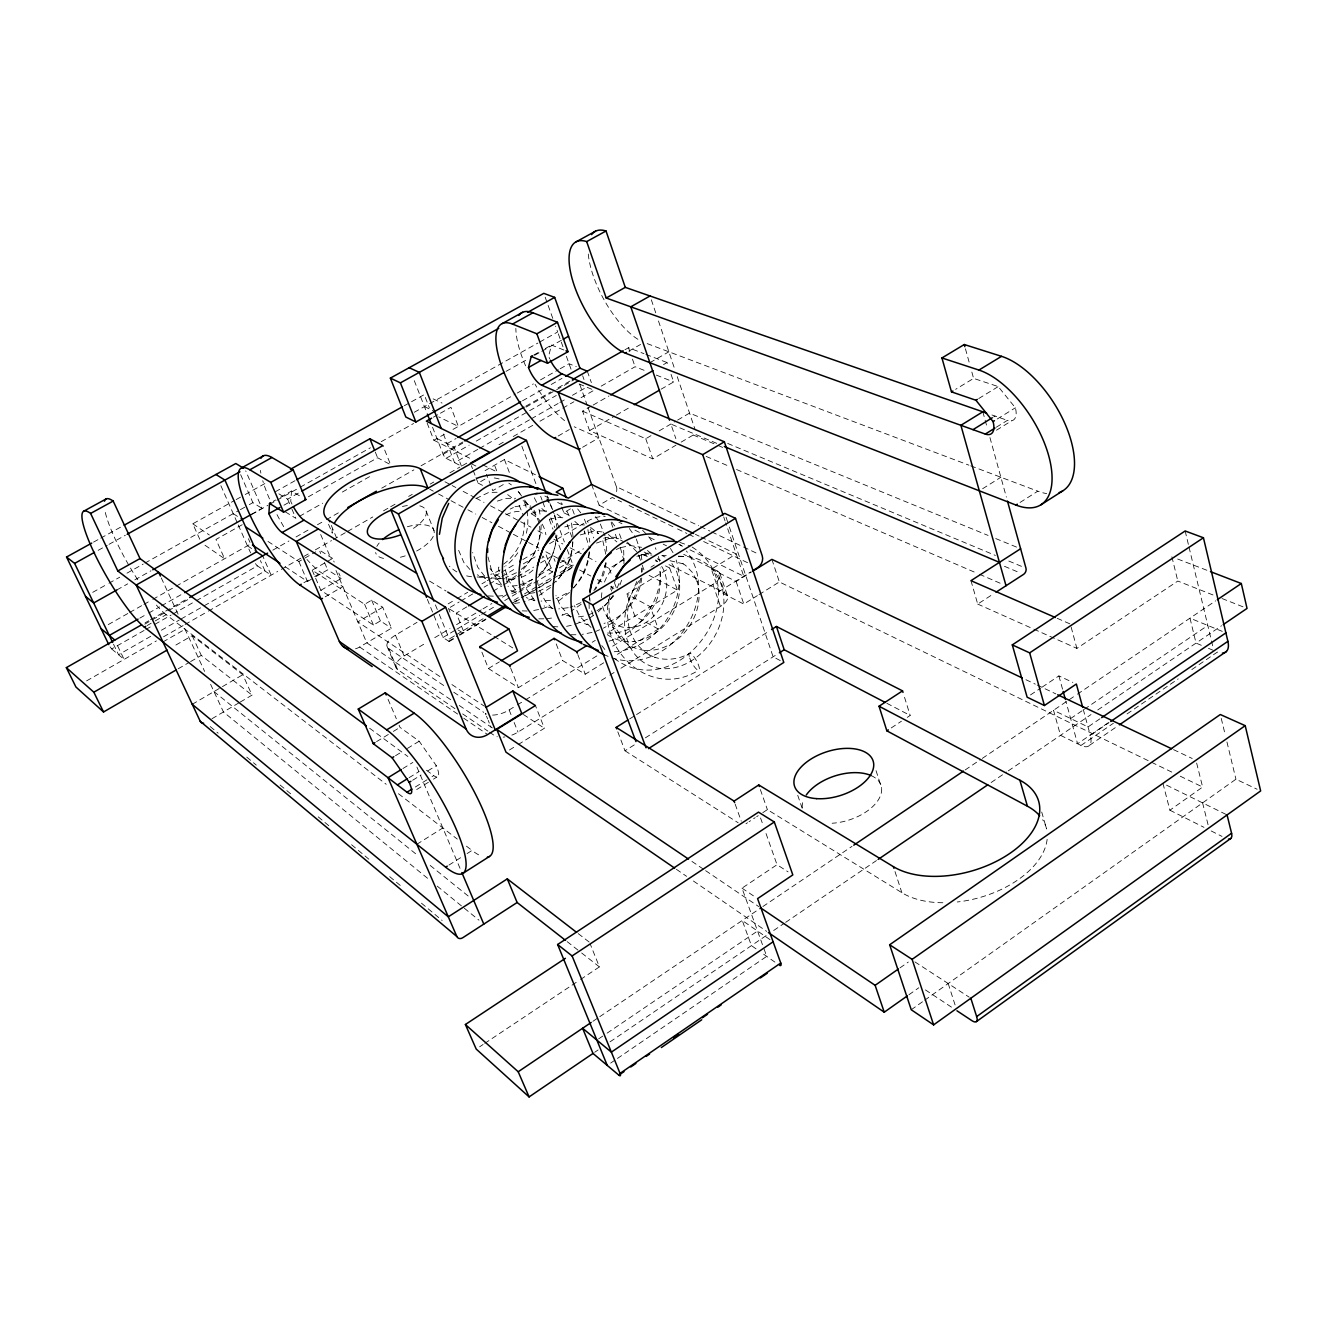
<?xml version="1.0" encoding="UTF-8"?>
<svg xmlns="http://www.w3.org/2000/svg" width="1327" height="1327" viewBox="0 0 1327 1327"><rect width="100%" height="100%" fill="white"/><g stroke="black" fill="none" stroke-linecap="round" stroke-linejoin="round"><path stroke-width="0.75" stroke-dasharray="5 3.75" d="M572.435 541.88C572.999 558.053 565.236 574.077 552.563 584.079M623.989 563.992L623.64 548.267M541.151 524.911C541.018 543.058 532.79 560.757 519.471 572.999M291.99 504.061A17.301 4.412 60.1 0 1 290.746 501.357L291.542 491.04L302.241 497.443M572.899 541.88C572.07 556.61 565.7 570.726 556.129 581.856M589.171 552.414C588.674 566.563 581.972 580.214 571.406 589.603M589.271 599.986L589.636 596.42M608.745 599.406L609.358 616.126L613.472 628.417L612.825 627.273L616.607 633.891L615.877 632.614C622.429 642.467 633.327 649.285 645.171 650.462L643.495 650.296C678.678 653.382 707.291 613.887 696.94 581.027L697.654 582.818L692.827 572.899L685.561 565.352L681.182 562.648L683.339 563.842L670.069 560.724M641.654 572.368L642.086 568.387M556.909 535.179C555.681 551.004 548.598 566.131 537.568 577.51M589.354 551.7C587.662 566.314 580.994 580.264 570.842 590.88M606.223 562.98L603.636 574.707L595.475 589.47M609.873 596.321C594.562 647.294 649.567 700.772 698.45 670.351M641.77 577.958C639.365 598.676 624.304 617.735 604.017 623.408M605.742 562.631L601.844 576.266L593.882 590.714M640.742 578.34C636.612 599.439 622.479 618.332 603.337 628.169M563.875 350.013L551.534 345.053L548.615 356.167L547.371 356.863M611.365 591.145L615.114 581.11M610.586 589.354L611.697 586.136M619.925 584.942L622.031 579.003M617.155 587.977L620.273 580.48M636.794 581.475L628.832 600.633L627.323 614.434L629.031 627.936L628.849 626.991C631.901 638.901 639.581 649.766 650.595 655.521L649.052 654.858L656.036 657.844L654.493 657.18C666.187 661.128 679.242 659.187 689.924 653.266M613.174 595.143L608.38 601.828L598.228 611.913M613.688 595.989L605.129 605.311L594.828 612.195M538.895 574.89L546.956 565.783L552.712 555.018L555.764 543.407L555.615 544.252L555.864 534.847M614.268 651.739C657.313 649.085 689.426 600.832 676.156 559.994M521.212 569.399C534.217 558.916 541.897 541.598 539.409 524.911M569.499 592.389L556.859 602.309M516.435 575.454L506.781 582.006M503.53 564.157C517.712 554.056 526.106 536.141 523.933 518.757M550.523 587.479L537.617 596.47M581.193 604.266L571.091 611.166M911.251 1009.747L923.011 1001.404M924.687 1000.21L1235.935 779.214L1257.117 789.25M908.912 994.769L918.782 987.786M1162.966 783.394L1169.883 810.2L1202.627 787.044L1195.942 760.255M531.646 582.852L518.21 591.096L510.928 593.832M899.988 967.881L908.282 962.075M550.921 585.207L536.838 592.207M610.652 1063.093L615.745 1059.609M617.437 1058.448L766.724 956.352L763.191 946.615M1108.227 722.767L1077.574 743.734L1065.83 701.104M1099.934 718.803L1088.024 726.931L1053.538 710.293L1060.505 735.324L1081.007 745.442A21.249 9.505 54.4 0 0 1090.33 735.407L1109.007 722.634M1081.007 745.442L1113.403 723.265M1127.038 713.926L1178.177 678.91M1191.828 669.571L1217.39 652.055A20.734 10.5 53.5 0 0 1218.667 652.536M1089.484 745.343L1117.716 726.002M475.995 498.521L488.784 492.433L500.08 492.201M598.56 1038.925L605.411 1034.28M607.119 1033.136L757.551 931.04M1070.64 718.537L1082.633 710.393M1084.341 709.232L1207.786 625.448M594.695 1052.278L598.112 1049.956M610.038 1041.844L766.84 935.137M773.691 930.476L783.975 923.492M785.684 922.331L876.434 860.576M991.136 782.515L1006.546 772.032M1008.271 770.871L1091.01 714.573M1097.777 709.962L1221.537 625.747M589.968 617.801L593.335 615.529M592.904 1021.309L598.062 1017.826M599.771 1016.664L761.167 907.701M762.876 906.54L852.034 846.344M965.177 769.942L980.603 759.525M982.328 758.38L1075.699 695.315M1077.408 694.17L1215.648 600.832M762.478 944.658L742.009 888.161L777.025 864.706L788.072 871.856M1030.465 694.95L1040.501 688.232M1042.176 687.104L1058.896 675.907L1072.863 682.393M479.644 1046.804L483.061 1044.515M484.77 1043.37L570.328 986.293M572.053 985.148L578.887 980.587M580.596 979.442L599.422 966.885L590.299 944.227M1033.849 629.164L1076.877 648.389L1177.812 581.06L1214.338 595.491M745.973 823.752L747.499 822.723M749.042 821.728L750.568 820.716M753.636 818.693L755.163 817.681M756.689 816.669L758.231 815.657M762.809 812.638L767.388 809.619L901.879 892.706A83.336 49.232 -15.7 0 0 944.575 902.742M891.23 727.942L901.448 721.208M907.27 717.376L910.173 715.452L903.488 693.955M970.966 580.679L977.717 604.084L992.696 594.363M650.927 567.176L654.311 565.02M617.818 731.824L624.984 750.783L636.628 743.402M645.386 737.845L777.97 653.713M448.941 865.088L462.144 856.711M467.087 853.576L472.014 850.441A86.62 21.597 58.4 0 0 481.933 856.346M1020.065 502.452L1037.797 491.189A78.691 39.18 57.6 0 0 1046.671 493.561M416.877 844.271L442.836 827.948M982.627 488.718L1000.89 477.239M629.612 718.935L634.804 715.668M636.545 714.573L769.444 630.872M509.468 749.987L516.452 745.641M518.21 744.563L544.385 728.258L535.428 705.533M700.971 537.02L736.203 553.94L711.388 569.167L719.068 591.51L743.817 604.067L757.352 595.641M759.044 594.579L779.364 581.939L1172.786 772.579M415.351 786.994L427.062 779.745M432.071 776.643L433.73 775.615A21.564 5.358 58.5 0 0 436.284 765.646L419.183 741.212L400.008 727.362L399.095 725.222M996.361 427.194L1007.409 420.36A19.606 9.737 58 0 0 1015.371 407.804L998.236 386.588L973.603 378.394L955.639 389.325M416.711 789.532L430.13 781.221M433.481 779.148L436.815 777.075M996.461 430.213L1011.672 420.775M511.874 735.108A18.23 9.14 -22 0 0 517.994 732.106L608.23 676.106M609.823 675.128L614.567 672.175M620.92 668.244L720.478 606.439A17.633 8.576 -19 0 0 724.774 592.887L717.26 570.975L683.704 554.338M409.098 777.688L419.083 771.534M993.674 416.91L995.034 416.064M412.631 780.259L421.09 775.034M427.858 770.854L436.284 765.646M997.257 419L1015.371 407.804M556.229 643.943L562.598 660.547L585.257 674.216L603.685 662.82M617.437 654.327L658.325 629.064L650.247 606.671L626.825 594.065L669.654 567.989L677.45 590.084L609.11 631.917M719.068 591.51L750.734 571.937M711.388 569.167L736.153 581.458L751.464 571.987M402.91 768.532L412.846 762.428M492.582 715.104A18.313 9.04 -22 0 0 509.153 709.962L515.705 705.914M517.348 704.902L522.274 701.867M525.558 699.86L598.344 654.991M612.709 646.149L712.881 584.411A17.715 8.46 -19.1 0 0 717.26 570.975M395.529 755.693L402.313 751.546M407.372 748.445L419.183 741.212M978.729 398.548L998.236 386.588M481.883 652.154L488.436 668.509L518.409 687.668L562.598 660.547M592.19 642.285L595.276 640.394M376.603 741.611L388.33 734.478M393.339 731.426L400.008 727.362M532.459 579.65L519.056 585.323M488.436 668.509L499.383 661.874M604.283 565.866L609.275 568.487L626.842 557.887M427.36 599.34L442.953 637.524L448.758 641.223A4.246 1.178 59.1 0 0 449.289 638.984L454.531 635.849M456.272 634.804L485.997 616.989M513.98 600.219L522.722 594.994M524.48 593.932L536.722 586.6M538.463 585.555L550.705 578.224M567.226 549.577L572.949 564.904L559.447 572.982A4.163 1.36 59.1 0 1 558.7 575.321M448.758 641.223L457.467 635.998M459.225 634.953L485.815 618.996M512.487 603.022L519.587 598.759M521.362 597.697L533.802 590.233M535.594 589.171L551.584 579.584M553.359 578.522L572.169 567.243L565.999 563.909L563.826 558.12M449.372 641.439L456.355 637.242M459.839 635.152L485.881 619.543M515.125 602.01L523.667 596.885M525.376 595.856L535.627 589.719M539.027 587.679L550.887 580.579M559.364 575.487L572.849 567.409M454.945 708.651L397.519 669.505A17.069 7.979 -22.7 0 1 404.121 655.969L425.602 643.147M434.758 637.673L449.953 628.583M456.521 624.669L481.286 609.873M483.061 608.811L491.902 603.52M502.502 597.183L509.585 592.953M511.359 591.908L520.201 586.617M521.959 585.555L532.575 579.219M539.641 574.989L554.371 566.198M560.226 562.698L583.565 548.748M442.953 637.524L455.128 630.242M456.853 629.197L479.893 615.413M481.668 614.351L495.85 605.875M504.708 600.567L517.115 593.152M518.89 592.091L552.563 571.937L545.414 553.06M559.281 567.923L565.999 563.909M450.218 607.318L459.142 602.01M460.917 600.965L473.391 593.551M484.09 587.181L487.656 585.074M489.431 584.013L500.13 577.66M501.921 576.598L516.17 568.122M523.302 563.892L535.776 556.477M466.772 606.887L456.239 613.157L463.272 630.607A4.23 1.194 59.1 0 1 462.708 632.863L458.329 630.109M493.146 591.178L501.921 585.953M503.679 584.908L515.987 577.577M517.746 576.532L533.554 567.11M540.587 562.913L552.895 555.598L555.068 561.387M355.503 648.787A17.085 14.614 -54.9 0 0 359.65 647.012L391.482 628.169L382.723 607.252L371.676 600.152L364.626 604.283L312.177 570.179L325.795 562.349M591.61 484.471L599.14 505.239L612.294 497.459L621.617 501.954M397.519 669.505L388.728 648.604A17.151 7.879 -22.6 0 1 395.413 635.169L417.026 622.346M448.128 603.885L455.244 599.655M457.019 598.61L467.701 592.273M481.933 583.83L485.483 581.707M487.274 580.662L499.715 573.264M501.49 572.219L515.722 563.776M522.838 559.546L538.862 550.042M549.494 543.738L587.579 521.129A16.571 7.431 -20.1 0 1 605.212 516.435M566.646 593.285L556.113 598.676M312.177 570.179L320.835 590.299L373.401 625.05L380.401 620.92L391.482 628.169M561.736 507.113L563.826 512.753L570.411 508.855M382.723 607.252L357.842 621.882L441.659 677.732M211.988 718.72L238.595 703.045M240.27 702.049L252.047 695.116L242.758 674.73L192.166 635.683L174.285 645.95M591.378 406.095L582.57 411.154L589.57 430.612L652.768 458.86L675.957 445.192M681.182 442.107L693.241 435.007A3.915 3.168 -67 0 0 695.099 432.735M192.249 704.305L220.763 687.602M222.455 686.623L242.758 674.73M582.57 411.154L645.768 438.739L652.453 434.808M659.154 430.893L675.957 421.057M677.649 420.062L689.542 413.095L988.084 535.428M325.215 596.818L342.83 586.584L321.3 572.65A68.622 17.334 60.1 0 1 306.968 559.463M582.636 447.265L598.875 437.827L574.209 426.763M178.183 668.775L188.849 662.604M190.624 661.576L201.289 655.389L252.047 695.116M589.57 430.612L614.6 416.114M616.392 415.086L630.707 406.808M661.111 389.193L673.635 381.944L670.998 374.197M320.835 590.299L341.155 578.522L338.833 573.048M503.265 484.587L492.765 490.658L486.478 474.303M303.916 582.686L310.618 578.821M314.632 576.499L321.3 572.65M558.169 436.019L569.283 429.6M285.123 566.695L307.499 581.491L314.217 577.61M315.892 576.648L327.653 569.864L341.155 578.522M475.978 477.67L478.068 483.078L486.76 478.068M593.136 405.083L608.977 395.96M663.55 364.577L667.066 362.553L668.377 366.434M327.504 561.371L332.613 558.418L334.172 562.084M485.068 470.654L504.426 459.524L535.428 474.767M86.62 680.867L156.387 640.908M163.569 636.794L183.292 625.498L204.64 671.412M185.083 624.47L206.597 612.145M208.405 611.117L277.691 571.439M281.274 569.383L308.196 553.973M315.362 549.859L331.518 540.603M333.309 539.575L345.866 532.392M347.657 531.364L372.771 516.966M383.536 510.812L388.927 507.727M390.719 506.698L396.093 503.613M408.65 496.414L412.249 494.374M430.18 484.09L433.78 482.033M449.919 472.794L459.922 467.054M432.536 427.228L443.152 454.298A3.699 1.145 60.2 0 0 446.071 458.313L461.464 466.175L468.597 462.078M498.935 444.711L506.068 440.63M513.217 436.533L532.84 425.287M539.973 421.206L573.878 401.782M581.027 397.702L594.065 390.221L577.61 383.321M601.197 386.14L635.086 366.733L646.647 371.295M267.971 541.449L298.874 561.537L315.76 551.85M162.939 641.953L185.083 629.247M649.882 362.686L668.874 351.788M147.081 625.564L151.178 623.226M155.276 620.887L166.19 614.683L386.207 784.29M628.849 351.124L640.593 344.439M110.058 646.879L111.684 648.953L144.062 630.491M145.87 629.462L153.053 625.365M154.861 624.337L171.05 615.114M172.842 614.086L194.439 601.778M196.23 600.749L257.388 565.883L271.156 575.172L262.696 555.913M446.071 458.313L469.177 445.142M476.293 441.078L527.847 411.685M529.622 410.673L556.278 395.479M150.697 636.346L118.551 654.725L113.508 644.209M161.413 630.225L179.278 620.024M181.069 618.996L202.5 606.754M204.275 605.726L265.002 571.025L260.391 560.558M477.803 449.389L454.58 462.659L442.72 432.27M479.578 448.377L529.573 419.796M531.364 418.768L558.136 403.474M559.928 402.446L565.285 399.377M572.418 395.297L586.716 387.136M139.816 618.117L146.998 614.036M148.79 613.024L159.572 606.903M161.363 605.875L182.91 593.65M447.133 443.6L456.106 438.507M522.523 400.787L542.262 389.591M551.236 384.482L562.001 378.377M145.107 622.811L148.674 620.787M150.449 619.775L187.87 598.494M272.831 550.141L288.904 541.001M296.037 536.937L310.319 528.809M317.468 524.746L324.617 520.682M326.392 519.653L340.674 511.525M381.745 488.154L413.891 469.874M421.041 465.81L462.974 441.941M525.757 406.211L550.871 391.929M558.037 387.832L570.593 380.7M624.934 349.764L628.534 347.724L643.943 353.662M144.759 624.154L166.339 611.863M168.147 610.835L189.728 598.543M443.152 454.298L462.974 443.019M526.039 407.124L554.868 390.702M556.66 389.69L574.691 379.422M108.233 624.602L127.856 613.489M129.648 612.477L142.138 605.411M143.93 604.399L151.062 600.351M152.854 599.34L174.268 587.214M176.06 586.202L250.703 543.954L248.381 538.696M299.454 516.336L322.693 503.182M342.366 492.052L372.754 474.85M427.128 423.048L433.879 440.232L444.363 434.294M453.021 429.401L515.49 394.036M517.281 393.024L533.338 383.934M540.487 379.887L558.335 369.785M560.127 368.773L569.051 363.714L576.316 366.7M283.928 505.205L290.746 501.357M308.411 496.762L377.598 457.749L390.619 464.732L382.889 445.59M273.196 501.357L275.651 499.98M280.544 497.227L291.542 491.04M533.786 355.022L541.399 350.743M545.198 348.603L551.534 345.053M116.942 589.901L127.691 583.863M134.856 579.849L150.963 570.792M251.284 514.445L262.049 508.39L245.727 470.903M506.035 371.361L527.466 359.318M534.615 355.304L539.973 352.302M541.764 351.29L561.404 340.259M251.699 514.445L267.888 505.355M269.68 504.343L275.071 501.307M276.879 500.296L298.459 488.17M300.267 487.158L370.415 447.763M381.197 441.692L413.576 423.512M242.227 524.712L215.969 539.475L224.595 558.717L202.998 543.871M278.886 493.843L287.644 499.168L298.426 493.097M433.398 417.192L438.673 414.223M440.431 413.228L450.964 407.306L458.346 426.382L438.706 416.877M92.724 592.34L107.139 584.262M108.947 583.25L119.745 577.195M126.961 573.164L143.167 564.091M144.975 563.079L238.595 510.646M240.386 509.651L247.519 505.653M249.31 504.658L252.876 502.651L262.049 508.39M414.273 412.266L537.85 343.063M539.658 342.067L557.655 331.982L555.582 326.177M275.369 491.72L294.992 480.739M199.78 539.293L192.78 523.8L234.365 500.578M236.173 499.582L243.405 495.535M245.213 494.523L266.909 482.414M404.32 405.73L409.744 402.711M411.552 401.699L424.209 394.633L429.351 407.771M596.486 543.091L610.453 538.049L608.347 538.48L618.614 538.696M93.553 542.113L98.944 539.127M100.752 538.132L122.349 526.205M98.165 550.34L107.222 545.331M109.03 544.319L125.319 535.295M516.452 572.717L506.068 577.394M587.529 619.145L574.425 624.652L566.596 626.327M580.977 602.64L570.129 607.302M510.149 509.087L513.383 507.528M580.281 534.93L594.098 530.999L602.159 531.945M616.192 549.544L621.467 547.106L619.759 547.819L630.292 545.546L641.538 547.321M533.338 598.411L524.082 601.712M561.968 615.429L569.349 612.195M595.856 631.37L599.588 629.761M589.221 614.567L592.97 612.991M497.376 501.092L505.819 498.371L515.705 498.272M531.148 513.433L539.608 510.878L547.802 511.011M564.721 526.935L573.264 524.447L584.51 524.961M636.827 556.278L647.46 553.177L653.863 553.094M542.428 608.678L549.809 605.975M609.027 641.14C640.178 632.365 662.555 600.119 660.265 567.906M514.992 506.732L530.07 504.277M549.312 519.305L557.722 517.414L566.032 517.994M591.991 632.448L582.238 634.356M538.646 609.524L533.653 610.47M534.963 592.622L526.819 593.799M568.238 607.7L558.75 608.894M514.544 603.47L522.208 602.276M517.215 585.605L507.992 586.269M546.558 618.78L554.338 617.652M550.523 600.285L541.084 601.114M583.449 616.176L577.61 616.972L578.97 616.823M497.758 596.105L503.447 595.591M495.087 579.153L500.594 578.672M527.201 611.017L520.101 610.785M538.795 618.846L544.617 618.797M570.925 634.737L576.897 634.754M607.534 633.012C632.1 634.356 651.424 617.221 658.59 594.695L660.597 583.2L659.851 571.356M641.87 554.636L652.021 555.068M662.156 555.499L666.22 555.665M678.396 556.179L686.507 556.527M488.319 595.923L493.976 596.188M477.139 576.98L489.298 577.776M491.338 577.908L511.608 579.252M552.828 626.51L558.7 626.908M571.39 616.491L562.266 614.285M586.551 624.453L587.977 624.685L578.904 621.998M679.872 542.428L689.957 545.878M553.094 608.496L544.136 605.941M611.813 657.86C669.405 676.637 723.397 598.494 686.424 551.037M533.636 600.368L534.947 600.716L526.255 597.614M500.81 585.091L493.976 582.636M991.966 414.986L1007.409 420.36M484.255 577.842L485.533 578.273L477.239 574.807M510.746 590.449L515.904 592.323M647.161 343.593L968.892 465.163M970.734 465.86L1037.797 491.189M645.867 354.409L667.066 362.553M1177.679 559.032L1208.532 570.892M656.284 375.093L673.635 381.944M1222.034 598.527L1243.183 606.887M604.349 654.841L608.081 656.351M995.731 538.563L1016.781 547.188M1222.267 631.387L1189.987 618.15L1196.042 643.097L1201.383 645.337M727.71 443.45L995.399 555.432M1008.785 561.039L1024.079 567.425M1208.482 648.322L1213.807 650.562M716.713 443.334L670.865 424.043L675.858 438.656M693.241 435.007L716.149 444.678M718.056 445.474L723.779 447.896M1004.473 566.314L1019.75 572.766M706.196 456.422L728.971 466.241M736.568 469.509L977.551 573.463M979.459 574.276L1002.217 584.112M1057.204 618.316L1070.325 624.038L1076.877 648.389M977.717 604.084L1031.975 628.318M433.133 398.863L442.04 403.076M1025.953 679.723L1035.292 684.151M1037.167 685.031L1055.844 693.888M1173.532 749.639L1192.21 758.497M587.977 407.389L616.375 486.677L698.665 525.724M700.54 526.603L709.879 531.049M711.753 531.928L741.677 546.127M743.551 547.006L758.513 554.105M695.414 534.35L699.13 536.125M424.441 406.576L432.901 410.673M629.081 505.554L675.692 528.03M677.55 528.942L686.872 533.437M688.746 534.333L696.211 537.933M703.658 541.532L748.411 563.112M1180.25 776.195L1202.627 787.044M599.14 505.239L626.958 518.89M678.86 544.402L682.559 546.21M689.974 549.859L743.734 576.266L725.687 522.788M1166.566 785.169L1227.077 814.927M618.797 522.141L621.981 523.734M634.936 530.153L639.863 532.591M649.766 537.501L654.775 539.989M663.185 544.153L666.569 545.828M661.957 555.482L664.993 556.992M436.948 438.507L454.016 447.033L461.464 466.175M433.879 440.232L471.865 459.324M482.713 464.782L497.177 472.047L493.727 463.04M544.866 496.016L548.515 497.857M557.639 502.435L563.112 505.189M1169.883 810.2L1204.004 827.351M1211.203 830.967L1222.001 836.408M475.895 466.026L470.388 463.239L472.495 468.647M603.752 538.198A16.505 7.531 -20.1 0 1 616.756 538.181L623.109 541.399M626.311 543.025L635.965 547.902M644.109 552.032L649.019 554.52M657.296 558.717L660.63 560.392M669.007 564.638L724.774 592.887M507.66 494.589L516.203 501.291M563.826 512.753L570.792 516.286M643.296 554.586L647.294 556.627M655.356 560.724L657.379 561.752M665.54 565.899L669.654 567.989M478.068 483.078L483.592 485.914M649.119 575.371L677.45 590.084M886.851 703.293L910.173 715.452M444.96 481.784L450.367 484.637M452.175 485.582L455.841 487.507M463.156 491.372L474.303 497.26M475.912 498.106L484.007 502.386M490.542 505.836L503.779 512.819M505.454 513.698L518.957 520.831M520.648 521.727L530.982 527.167M537.949 530.85L544.949 534.549M553.84 539.243L562.814 543.97M570.046 547.786L581.292 553.724M587.811 557.174L595.972 561.487M780.243 660.581L773.11 656.799L728.689 525.011M429.782 489.265L433.282 491.156M438.54 493.992L449.206 499.732M451.014 500.71L466.308 508.954M467.884 509.8L475.796 514.063M482.182 517.497L491.886 522.722M498.438 526.255L511.691 533.404M513.367 534.3L526.869 541.582M528.577 542.494L538.911 548.068M545.878 551.816L560.011 559.43M561.785 560.392L572.567 566.198M579.6 569.98L590.863 576.051M597.399 579.567L603.934 583.1M610.586 586.683L613.903 588.475M658.325 629.064L634.887 616.192L626.825 594.065M552.563 571.937L548.499 569.714L543.489 556.527M608.28 534.466L616.856 541.914M607.252 634.605C615.264 640.195 625.266 642.533 634.936 641.422L633.609 641.654C661.742 637.988 682.542 609.01 679.358 581.243L679.557 582.686L676.72 571.589L671.163 562.3M429.533 581.077L446.071 591.046M449.571 609.06L492.4 635.401M493.959 636.346L512.769 647.924M285.338 511.857L295.888 518.359L291.393 507.893M692.13 547.056C762.428 592.058 677.334 709.646 611.913 656.633M523.12 500.578L530.883 506.367M332.613 558.418L319.144 549.925L320.686 553.541M624.984 750.783L738.177 822.773M233.237 513.649L240.784 518.525M557.041 514.13L563.112 518.973M914.917 961.909L969.224 997.191M523.385 714.507L544.385 728.258M925.4 989.909L953.632 1008.57M247.452 545.795L255.033 550.821M451.926 684.566L484.421 706.229M590.615 527.433L598.377 533.653L597.067 532.011L600.252 536.158M388.728 648.604L446.054 687.054M453.751 692.213L483.774 712.367M742.009 888.161L756.025 897.583M192.78 523.8L209.351 534.997M691.948 861.422L703.94 869.517M705.649 870.678L758.712 906.573M450.699 699.677L366.75 642.815L335.714 569.847M459.258 705.483L495.236 729.85M462.659 713.909L487.888 731.094M489.497 732.205L494.341 735.49A18.23 9.14 -22 0 0 497.293 736.75M359.65 647.012L462.028 717.044M463.737 718.206L487.623 734.561M676.372 869.301L686.59 876.334M693.407 881.012L766.674 931.372M591.046 627.439L579.866 616.574L574.359 605.693M769.992 939.632L742.257 920.474L751.43 945.62L756.025 948.838M627.339 542.113L636.86 551.833M763.655 954.213L779.131 965.061M369.652 728.258L407.853 756.49M426.465 770.241L433.73 775.615M541.798 508.49L549.096 515.009M398.465 793.728L457.284 839.079M466.457 846.162L472.014 850.441M578.24 933.627L589.536 942.336M567.16 941.639L580.065 951.741M581.674 953.002L599.422 966.885M574.823 521.428L580.994 526.952M570.71 617.254L560.326 605.792L555.947 595.591M213.979 691.566L417.259 855.052M430.164 865.436L468.895 896.571M427.543 878.275L223.45 711.969L210.578 684.234M437.197 886.121L478.981 920.175M210.213 726.566L218.159 733.201M246.739 757.103L256.277 765.082M280.097 785.003L291.227 794.292M318.231 816.868L330.937 827.501M351.589 844.752L369.055 859.365M389.707 876.633L402.413 887.249M421.472 903.189L442.123 920.457M111.684 648.953L124.108 659.403L116.511 643.562M647.46 550.489L651.341 553.807M679.806 544.468L681.431 545.895M552.48 608.711L545.38 601.33L539.79 590.681M469.907 569.482L463.869 562.532L457.915 548.598M642.6 530.352L647.642 535.328M501.49 584.51L491.969 571.871L487.872 556.428M534.3 599.821L524.115 585.771L520.615 574.226M561.105 502.717L562.283 504.044M629.346 528.528L635.55 537.286M484.521 576.1L477.703 567.127L472.644 552.463M515.689 590.084L508.904 580.894L504.16 566.529M577.627 508.921L580.878 513.018M601.794 645.585L604.896 649.567M611.764 522.042L616.01 527.632M518.658 492.035L523.419 498.471M524.613 500.08L531.762 509.75M532.94 511.359L540.089 521.03M606.605 615.761L632.233 650.678M648.704 536.788L651.889 541.167M595.624 516.551L599.539 522.506M670.417 548.383L673.253 553.077M534.035 510.165L539.177 523.087M550.738 505.255L554.288 513.267M567.143 524.414L572.07 537.601M519.122 505.322L523.137 514.727M584.975 532.475L584.179 530.916L588.989 546.641M534.3 497.774L536.689 502.435M550.838 517.862L554.802 527.615M566.994 511.359L569.316 516.137M600.335 524.032L604.963 535.826M192.166 635.683L201.289 655.389M161.264 577.892L178.266 614.567M620.422 547.985L623.989 560.823M655.306 547.752L656.019 549.378M220.879 485.682L237.417 523.103M238.263 524.994L250.571 552.861M636.297 538.994L640.593 551.418M240.668 474.701L252.876 502.651M298.874 561.537L307.499 581.491M639.349 556.594L638.652 554.968L640.526 560.293M287.644 499.168L290.646 506.151M324.568 562.615L327.653 569.864M320.703 534.532L330.97 558.7M388.065 699.329L396.342 718.77M416.927 767.106L461.05 870.711M386.953 646.149L395.745 667.033M331.319 525.459L336.511 537.75M364.626 604.283L373.401 625.05M328.549 524.281L332.297 533.172A54.357 22.692 -22.1 0 1 333.293 525.542M371.676 600.152L380.401 620.92M395.413 635.169L404.121 655.969M485.947 714.822L485.383 713.445A18.313 9.04 -22 0 0 486.229 713.926M486.511 716.215L487.639 718.969M488.203 720.362L489.315 723.115M490.426 725.869L490.99 727.246M375.292 452.059L377.598 457.749M435.405 604.88L438.491 612.46M439.27 614.351L449.289 638.984M448.443 608.363L449.969 612.162M509.153 709.962L511.923 716.912M514.13 722.452L517.994 732.106M426.116 510.945L434.012 530.618M510.729 668.244L518.409 687.668M414.273 380.667L426.647 412.216M584.394 519.189L587.048 525.99M473.192 470.455L475.282 475.862M504.426 459.524L509.95 474.054M577.809 654.593L585.257 674.216M602.823 540.819L606.456 557.124M521.843 446.171L536.307 484.77M540.653 496.348L542.096 500.213M542.826 502.137L546.442 511.791M549.345 519.52L552.961 529.158M555.864 536.888L560.923 550.39M547.188 495.95L549.328 501.689M550.042 503.597L553.624 513.184M554.338 515.092L559.347 528.511M560.06 530.418L564.357 541.914M619.46 533.952L622.015 540.869M572.518 509.485L574.608 515.158M609.275 568.487L612.261 576.681M614.749 583.482L616.242 587.546M587.579 521.129L588.043 522.44M590.432 528.909L593.75 537.966M611.133 522.622L613.008 527.814M615.363 534.3L616.756 538.181M579.799 384.548L587.297 405.481M638.801 555.648L640.759 561.105M642.218 565.169L644.176 570.593M545.181 297.215L552.812 318.463M558.319 333.84L563.693 348.785M566.364 356.25L571.555 370.697M582.653 375.757L583.996 379.555M735.191 804.195L741.262 821.164M587.297 371.195L591.361 382.607M760.553 817.979L763.29 825.776M766.044 833.555L777.025 864.706M645.768 438.739L652.768 458.86M760.371 789.615L767.388 809.619M712.881 584.411L720.478 606.439M628.534 347.724L629.844 351.522M632.465 359.136L635.086 366.733M797.743 795.304L802.221 808.408M719.831 573.33L727.345 595.276M736.153 581.458L743.817 604.067M591.577 610.835L593.617 616.823M651.341 299.819L655.886 313.305M658.474 321.001L674.68 369.039M677.268 376.702L695.199 429.848M723.713 516.949L725.023 520.847M726.068 517.248L728.025 523.07M771.899 559.364L779.364 581.939M894.995 871.557L901.879 892.706M876.052 770.672L881.543 787.674M948.191 983.523L955.075 1004.937M1041.712 812.041L1046.572 828.96A83.336 49.232 -15.7 0 0 1042.674 819.738M1058.896 675.907L1062.628 689.476M965.442 348.785L969.539 363.648M971.862 372.091L973.603 378.394M982.826 411.801L987.205 427.676M989.942 437.578L1006.364 497.111M1083.247 709.364L1090.33 735.407M554.736 515.025L556.992 527.615M1202.594 802.885L1208.914 828.114M1171.89 556.809L1177.812 581.06M1221.255 718.438L1225.053 734.13M1226.944 741.959L1235.935 779.214M1185.16 530.982L1188.528 545.065M1189.009 547.072L1211.037 638.967M1211.485 640.908L1212.878 646.697M587.911 529.622L589.818 542.129M539.011 509.22L540.686 517.596M658.474 556.428L660 563.958M571.555 523.054L573.198 537.999M537.535 581.657L538.049 584.759M605.494 537.584L606.92 552.778M641.157 554.902L641.969 560.558M589.769 598.029L590.017 601.28M641.837 567.939L642.102 571.887M589.105 603.553L589.188 608.894M637.905 339.297A63.397 25.196 61.2 0 1 588.243 253.656M508.822 483.177A51.421 43.509 -61.3 0 1 511.393 484.919M518.16 491.405A51.421 43.509 -61.3 0 1 520.068 493.943M524.596 502.502A51.421 43.509 -61.3 0 1 525.475 536.456M517.795 552.778A51.421 43.509 -61.3 0 1 505.736 565.965M500.014 569.98A51.421 43.509 -61.3 0 1 490.774 574.392M484.388 576.167A51.421 43.509 -61.3 0 1 477.936 576.946M471.566 576.747A51.421 43.509 -61.3 0 1 465.412 575.536M456.853 571.904A51.421 43.509 -61.3 0 1 449.438 566.198M494.208 477.936A51.421 43.509 -61.3 0 1 500.345 479.312M531.58 514.013A35.199 29.493 -61.4 0 1 538.331 519.006M542.212 524.165A35.199 29.493 -61.4 0 1 545.895 534.748M542.975 556.063A35.199 29.493 -61.4 0 1 541.914 558.302M532.973 570.096A35.199 29.493 -61.4 0 1 520.914 577.461M514.362 579.036A35.199 29.493 -61.4 0 1 505.72 578.754M499.715 576.764A35.199 29.493 -61.4 0 1 490.078 568.603M506.002 514.826A35.199 29.493 -61.4 0 1 521.329 511.343M504.857 736.949A18.23 9.14 -22 0 1 503.149 737.132M871.043 775.549A41.054 23.14 -17.8 0 1 876.102 802.968A41.054 23.14 -17.8 0 1 832.145 823.238M802.271 807.662A41.054 23.14 -17.8 0 1 803.498 800.098M407.372 526.736A31.234 13.403 -22 0 1 433.863 530.186A31.234 13.403 -22 0 1 416.413 551.136M405.233 555.864A31.234 13.403 -22 0 1 399.178 557.522M383.569 558.385A31.234 13.403 -22 0 1 375.624 552.563M376.818 546.459A31.234 13.403 -22 0 1 379.19 543.008M419.78 505.852A31.367 13.22 -22 0 1 410.773 529.987M402.429 506.483A31.367 13.22 -22 0 1 408.202 505.454M257.388 565.883A3.815 0.879 59.9 0 1 255.497 563.593M166.19 614.683A68.44 13.353 60 0 1 155.325 603.835M137.726 579.783A68.44 13.353 60 0 1 104.601 509.153M572.949 564.904A4.163 1.377 59.1 0 1 573.148 565.518M505.886 577.063A8.46 1.808 61.8 0 1 505.985 581.939M499.317 571.605A8.46 1.808 61.8 0 1 499.4 567.243M504.21 573.563A8.46 1.808 61.8 0 1 504.459 574.044M1047.136 839.327A83.336 49.232 -15.7 0 1 957.265 901.978M564.572 420.642A65.886 23.737 60.6 0 1 535.03 384.283M525.608 365.821A65.886 23.737 60.6 0 1 515.855 328.416M549.71 358.821A16.604 6.021 60.7 0 1 549.129 357.461M283.679 526.637A68.622 17.334 60.1 0 1 275.784 512.255M269.481 498.902A68.622 17.334 60.1 0 1 262.763 480.706M260.872 473.142A68.622 17.334 60.1 0 1 260.374 470.388M678.611 556.677A58.554 46.81 -61.9 0 1 721.374 620.256A58.554 46.81 -61.9 0 1 648.007 664.877A58.554 46.81 -61.9 0 1 639.415 580.513M655.671 559.894A38.085 30.836 -61.9 0 1 657.363 561.321M661.692 566.496A38.085 30.836 -61.9 0 1 646.647 622.015A38.085 30.836 -61.9 0 1 602.375 605.278M601.579 597.731A38.085 30.836 -61.9 0 1 602.292 589.868M604.498 582.072A38.085 30.836 -61.9 0 1 627.389 557.224M641.306 554.603A38.085 30.836 -61.9 0 1 647.908 555.797M616.375 486.677A8.178 6.735 -64.5 0 1 616.209 492.699M689.708 658.043A9.687 2.521 60.8 0 0 698.732 670.334A9.687 2.521 60.8 0 0 694.154 657.064A9.687 2.521 60.8 0 0 689.708 658.043"/><path stroke-width="1.5" d="M487.639 552.347L487.639 548.233M486.13 707.357L512.836 690.985L521.76 713.445L487.623 734.561A18.711 15.377 -55.9 0 1 466.159 729.037L421.886 621.368L282.12 532.525A17.367 4.263 60.1 0 1 268.9 513.665L269.514 503.414L270.89 502.651M571.589 586.932C572.186 572.07 578.721 557.39 590.017 547.603M439.453 534.317L442.239 518.227L448.692 503.397M520.068 561.852L522.456 549.56L531.082 533.222M554.155 576.399L559.231 557.44L570.212 541.798L569.283 542.71M590.034 591.444C591.593 576.432 599.058 561.951 611.166 552.778M503.928 551.916L504.807 547.222M537.319 565.866L543.224 547.686L554.686 533.189M590.001 592.87C593.932 555.117 637.391 519.089 674.066 540.238M488.402 542.08L492.085 530.236L498.322 519.736M723.049 515.009L702.68 454.647L541.781 385.261A16.654 5.905 60.7 0 1 528.478 367.496L531.231 356.449L532.509 355.736M505.106 545.662L509.601 533.852L516.037 524.43M615.811 579.468C626.46 556.66 650.363 538.596 676.372 541.665M615.745 576.814L623.458 566.082L630.109 560.259M956.949 1010.776L971.961 1020.695A12.424 4.396 54.1 0 0 976.655 1016.598L1231.572 833.24L1227.077 814.927M976.473 1021.574L1230.743 838.465M933.611 1024.875L1260.65 790.925L1245.207 725.67L1220.309 714.523L889.654 944.774L911.251 1009.747L933.611 1024.875L912.113 959.355L889.654 944.774M768.383 932.549L884.246 1012.202L907.27 995.93M760.421 907.734L875.123 985.314L898.329 969.042M912.113 959.355L1245.207 725.67M773.11 941.788L611.365 1052.129L582.603 1028.259L593.003 1053.439L618.846 1075.152A5.772 1.41 56.6 0 0 620.041 1073.394L780.757 963.037L757.584 898.628L792.816 874.908L774.321 821.994L758.497 812.141L557.622 944.509L607.252 1065.415M618.846 1075.152L623.972 1071.652M630.789 1066.958L635.898 1063.441M646.133 1056.425L649.55 1054.069M673.419 1037.681L678.528 1034.164M702.398 1017.776L707.523 1014.259M717.758 1007.226L721.158 1004.887M760.371 977.949L767.205 973.255M661.344 1047.534L701.718 1019.783M1110.716 721.473L1227.89 641.323L1203.44 537.767L1185.16 530.982L1012.302 644.889L1027.131 697.189L1044.415 705.516L1076.363 684.019L1082.716 707.424M1119.374 724.857L1226.43 651.441M1101.642 717.642L1225.883 632.863M565.402 958.31L465.395 1024.51L476.211 1049.076L529.091 1096.915L593.003 1053.439M878.142 859.415L987.719 784.854M1223.245 624.586L1247.032 608.413L1241.309 583.515L1210.456 571.638M465.395 1024.51L518.21 1071.752L591.195 1022.47M853.742 845.183L963.468 771.103M1217.357 599.671L1241.309 583.515M557.622 944.509L572.103 955.938L774.321 821.994M1012.302 644.889L1029.652 652.867L1203.44 537.767M903.007 692.412L902.526 690.869L879.038 706.229L886.851 730.829L888.31 729.867M627.887 720.03L616.159 727.412L734.096 801.093L758.745 784.954L893.386 866.647A83.833 48.751 -15.8 0 0 1009.781 853.443A83.833 48.751 -15.8 0 0 1019.866 780.21L879.038 706.229M565.534 940.379L517.132 902.509L462.775 937.725A5.175 4.097 -51.3 0 1 456.853 936.53L200.244 721.324L136.2 585.041L158.709 572.385L160.401 576.051M996.03 592.207L1023.565 574.375A4.678 3.434 -66 0 0 1025.987 568.238L1007.458 501.075M576.631 932.383L507.296 878.872L448.31 916.808L192.249 704.305M1020.612 548.748L970.966 580.679L1055.33 617.503M648.472 748.627L783.809 662.455L735.506 518.326L724.758 513.383L582.735 599.389L635.965 741.594M462.692 873.514L489.481 856.446M1040.667 504.957L1062.745 490.874M779.347 652.834L784.207 649.749L885.209 702.431M366.335 725.803L140.015 558.567L113.177 501.059L90.618 513.433A68.672 12.756 60 0 0 93.869 552.231A68.672 12.756 60 0 0 144.344 627.124L445.64 867.194L447.282 866.149M986.624 413.128L625.282 287.362L606.024 230.998L586.683 241.597A63.596 24.765 61.1 0 0 574.425 286.051A63.596 24.765 61.1 0 0 625.316 353.131L1015.968 505.056L1017.328 504.177M771.534 629.545L776.428 626.477L902.526 690.869M90.618 513.433L117.804 570.975L406.958 792.202L412 789.084M586.683 241.597L606.223 298.011L985.281 434.062L994.985 428.057M397.42 784.904L407.439 778.717M973.006 429.649L992.297 417.756M406.958 792.202A21.663 5.142 58.6 0 0 409.23 782.366L410.922 781.304M985.281 434.062A19.673 9.588 58 0 0 993.06 421.588L994.47 420.725M752.492 570.859L757.734 567.608A8.907 7.033 -64.2 0 0 762.245 555.88L724.36 441.775L561.918 373.849A16.604 6.021 60.7 0 1 550.357 360.231M674.663 868.123L505.985 752.16L496.779 729.419L535.428 705.533L512.836 690.985M753.172 570.942L771.899 559.364L1022.221 677.948M401.252 769.56L388.015 777.705L456.853 936.53M982.826 411.801L960.881 425.303L1006.015 585.738M487.341 857.159A86.62 21.597 58.4 0 0 475.862 794.906A86.62 21.597 58.4 0 0 414.173 713.163L385.278 692.81L358.257 709.066L373.252 743.651L392.128 757.783L393.837 756.738M1059.128 492.582A78.691 39.18 57.6 0 0 1065.697 425.436A78.691 39.18 57.6 0 0 1001.537 356.333L964.265 344.522L941.938 357.958L951.476 391.863L975.926 400.256L977.336 399.41M501.191 660.763L517.53 650.844L508.954 629.015L479.677 646.664L509.618 665.457L554.089 638.37L576.731 651.773L586.02 646.083M373.252 743.651L374.927 742.622M951.476 391.863L952.869 391.017M358.257 709.066L386.688 729.85L414.173 713.163M941.938 357.958L978.928 370.067L1001.537 356.333M582.735 599.389L592.821 605.012L735.506 518.326M487.755 615.944L505.239 605.46M489.364 616.873L505.371 607.285M468.531 605.842L484.355 596.42M421.886 621.368L445.623 607.268L495.236 729.85M702.68 454.647L724.36 441.775M693.557 533.454L591.61 484.471L568.338 498.156L556.146 492.101L562.781 488.22L566.247 497.608M322.494 598.394L321.134 599.19L299.885 585.008A68.855 16.77 60.1 0 1 247.801 510.198A68.855 16.77 60.1 0 1 249.841 469.791L271.952 457.516L293.201 469.858L305.84 499.599L283.596 512.139L269.514 503.414M580.131 448.725L578.887 449.455L554.454 438.159A66.101 23.256 60.6 0 1 502.137 367.612A66.101 23.256 60.6 0 1 512.521 324.087L532.907 312.79L557.489 322.279L568.022 351.688L547.57 363.233L531.231 356.449M141.541 624.851L66.35 667.63L75.921 687.004L103.539 711.985L176.408 669.803M634.289 404.735L659.32 390.238M299.885 585.008L301.229 584.228M554.454 438.159L555.698 437.446M526.437 440.398L518.21 436.517L390.735 509.585L398.415 513.947L526.437 440.398L545.762 492.118M66.35 667.63L93.835 692.213L167.136 650.064M610.735 394.948L652.984 370.664M470.388 463.239L489.597 452.225L426.382 421.14L431.64 418.171M144.344 627.124L145.705 626.344M625.316 353.131L626.493 352.468M318.331 528.959L296.269 541.516L339.38 641.505A17.085 14.614 -54.9 0 0 347.823 648.903M578.439 380.749L558.136 392.311L591.61 484.471M109.295 635.451L138.025 619.145M184.718 592.622L256.542 551.833L262.696 555.913M457.915 437.479L520.715 401.816M565.584 376.337L579.949 368.176L587.297 371.195M189.645 597.465L267.606 553.11M347.823 507.461L376.387 491.206M464.782 440.912L523.966 407.223M572.385 379.671L623.143 350.792M282.12 532.525L303.983 520.134L445.623 607.268M541.781 385.261L561.918 373.849M268.9 513.665L279.848 507.511M528.478 367.496L541.084 360.397M116.942 589.901L93.67 602.972L85.525 596.37M152.754 569.781L251.284 514.445M579.949 368.176L554.669 297.381L543.788 293.35L390.37 378.112L405.813 417.01L415.882 422.003L504.26 372.356M563.195 339.264L568.553 336.245M302.025 491.073L382.889 445.59L369.885 438.773L296.767 479.727M650.048 295.971L630.773 306.819L669.554 420.211M117.804 570.975L140.015 558.567M606.223 298.011L625.282 287.362M290.414 469.31L402.512 406.742M249.841 469.791L270.774 482.381L293.201 469.858M512.521 324.087L536.871 333.79L557.489 322.279M108.781 644.623L66.549 557.025L91.745 543.108M124.141 525.21L235.791 463.521L243.388 468.099M241.614 467.884L263.559 455.725M502.369 323.506L522.589 312.309M66.549 557.025L74.611 563.394L94.532 552.347M127.143 534.283L239.922 471.782M390.37 378.112L400.406 382.856L498.736 328.366M527.599 312.376L554.669 297.381M83.833 511.127L106.226 498.886M576.3 241.73L595.508 231.213M476.642 478.4C490.426 472.893 507.014 473.175 519.454 481.867M537.335 493.495C475.68 500.727 466.374 603.785 529.291 617.271M593.501 512.852C526.006 515.838 512.852 628.517 581.807 641.936M535.544 493.627L544.385 492.98L557.904 495.27M550.987 493.578C477.189 455.31 434.642 588.259 510.663 609.126M598.577 512.968L607.501 514.312L621.666 521.445M591.51 512.819L600.617 513.018M529.888 486.81L531.895 487.142M536.589 487.905L538.629 488.236M497.476 602.176C416.512 582.669 463.123 444.976 537.717 489.414M522.423 615.313L523.75 615.695M561.238 633.012C480.225 611.283 527.499 470.471 603.967 514.611M598.278 650.396L583.482 644.491M480.938 594.513C463.04 589.918 448.36 575.752 442.671 558.219M543.274 624.718C464.583 603.138 511.094 465.694 585.539 507.113M565.949 350.859L568.022 351.688M724.343 446.552L999.447 562.366M409.18 367.712L419.332 372.373L441.244 428.488M1057.702 694.767L1171.658 748.76M539.077 476.559L562.781 488.22M329.76 521.76L329.245 520.516A54.589 22.393 -22 0 1 351.456 481.469A54.589 22.393 -22 0 1 420.228 468.713L441.36 479.876M886.851 730.829L1027.43 806.219A83.336 49.232 -15.7 0 1 1039.655 815.707M604.349 654.841C533.952 622.413 585.987 493.163 658.092 534.963M304.928 499.052L305.84 499.599M329.245 520.516L416.562 573.247M447.73 592.058L508.954 629.015M215.936 474.485L224.926 480.092L256.542 551.833M245.661 526.952L262.812 538.098M252.429 545.082L279.964 563.295M496.779 729.419L688.531 859.1M582.022 643.711C517.381 608.214 571.24 486.246 639.747 528.328M339.38 641.505L466.159 729.037M342.598 646.067L372.207 666.552M101.084 628.65L114.819 640.045M975.926 400.256L993.06 421.588M392.128 757.783L409.23 782.366M547.155 499.217L548.947 502.236M93.835 692.213L103.539 711.985M74.611 563.394L112.662 642.467M270.774 482.381L283.596 512.139M518.21 1071.752L529.091 1096.915M385.278 692.81L386.207 694.983M461.846 872.569L483.791 924.106M507.296 878.872L517.132 902.509M390.735 509.585L426.581 597.415M572.103 955.938L620.041 1073.394M369.885 438.773L374.513 450.152M398.415 513.947L433.863 601.098M479.677 646.664L480.225 648.04M420.228 468.713L428.024 488.319A54.357 22.692 -22.1 0 0 378.593 491.952A54.357 22.692 -22.1 0 0 334.686 522.705M509.618 665.457L510.165 666.851M400.406 382.856L415.882 422.003M427.377 414.09L431.059 423.479M554.089 638.37L554.636 639.763M576.731 651.773L577.278 653.183M616.159 727.412L616.707 728.888M592.821 605.012L646.017 747.798M536.871 333.79L547.57 363.233M734.096 801.093L734.644 802.653M758.745 784.954L759.293 786.513M875.123 985.314L884.246 1012.202M776.428 626.477L784.207 649.749M893.386 866.647L893.934 868.289M970.833 998.252L976.655 1016.598M1019.866 780.21L1027.43 806.219M1029.652 652.867L1044.415 705.516M1063.159 691.417L1065.299 699.163M964.265 344.522L964.845 346.662M978.928 370.067A79.006 38.566 57.7 0 1 1048.761 455.957A79.006 38.566 57.7 0 1 1015.968 505.056M591.61 234.614A63.397 25.196 61.2 0 1 606.024 230.998M443.517 558.7A51.421 43.509 -61.3 0 1 474.801 479.91M806.302 794.956A41.054 23.14 -17.8 0 1 871.043 775.549M382.574 539.591A31.234 13.403 -22 0 1 398.697 529.788M400.107 535.013A31.367 13.22 -22 0 1 367.712 533.719A31.367 13.22 -22 0 1 390.735 510.298M386.688 729.85A86.985 20.685 58.4 0 1 456.223 829.143A86.985 20.685 58.4 0 1 445.64 867.194M104.468 501.208A68.44 13.353 60 0 1 113.177 501.059M1227.89 641.323A20.734 10.5 53.5 0 1 1222.416 653.116M780.757 963.037A5.623 1.758 55.8 0 1 779.679 965.392M203.612 723.182A4.263 3.666 -47.7 0 1 200.244 721.324M518.874 315.444A65.886 23.737 60.6 0 1 532.907 312.79M303.983 520.134A17.301 4.412 60.1 0 1 293.516 506.98M260.988 458.279A68.622 17.334 60.1 0 1 271.952 457.516M1231.572 833.24A11.877 5.49 52.1 0 1 1228.47 839.095M816.652 798.638A41.27 22.907 -17.8 0 0 873.614 763.125A41.27 22.907 -17.8 0 0 811.212 758.911A41.27 22.907 -17.8 0 0 816.652 798.638"/></g></svg>
